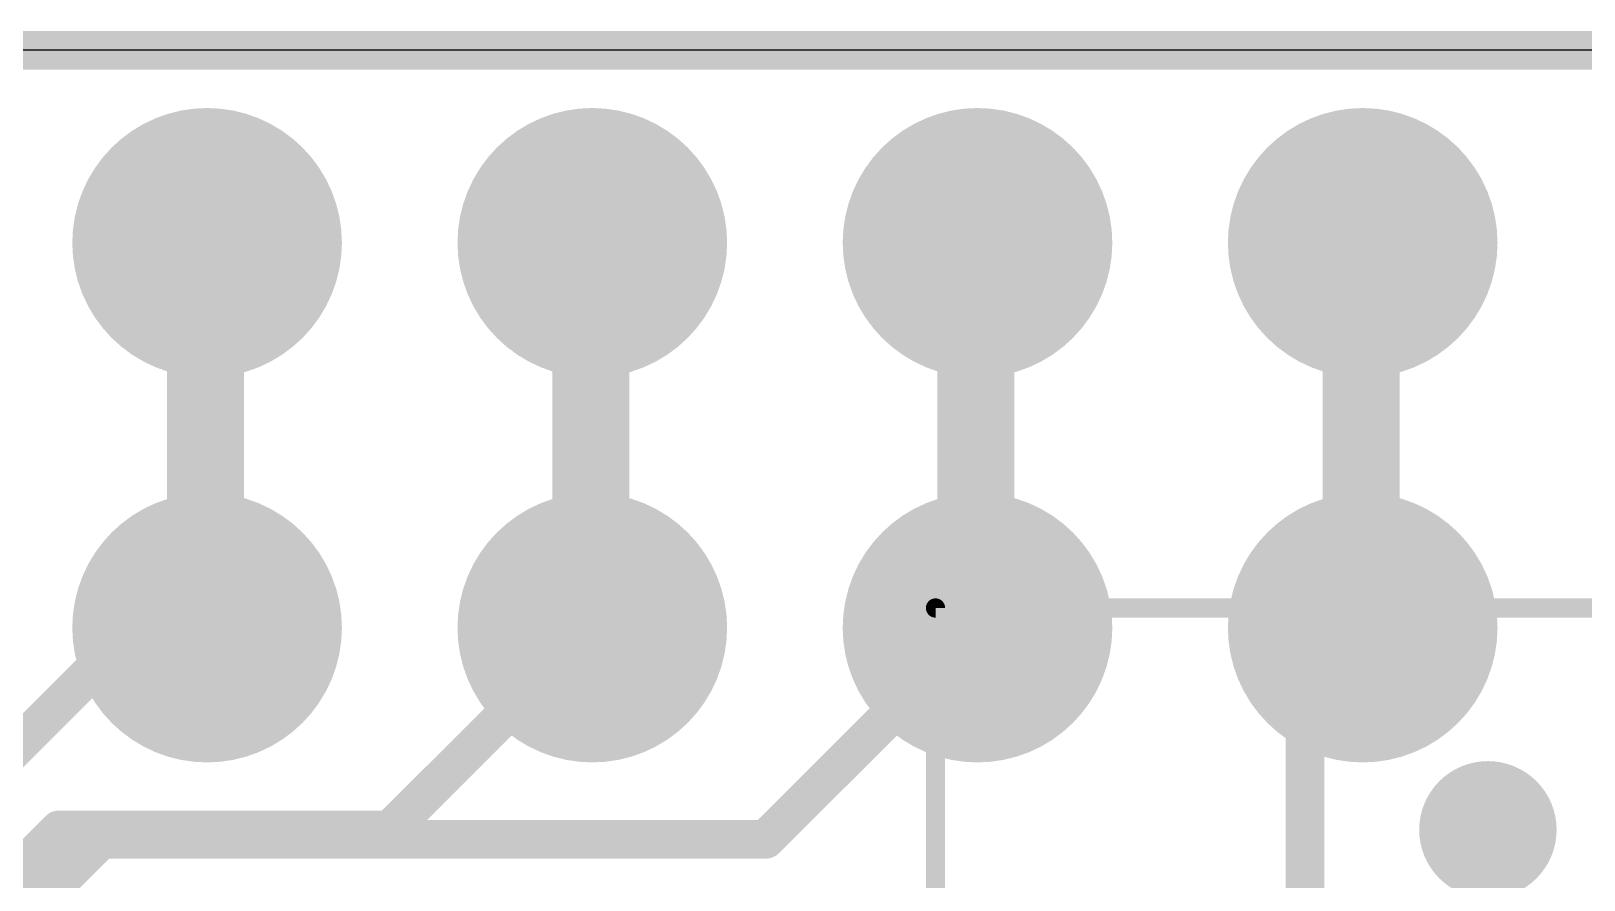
# Model space of a CAD drawing. Extents: x -0.1 to 50.9, y -0.1 to 23.
# Drawn here: x 28.05 to 38.29, y 17.39 to 22.99 of the extents above; entities that cross this region are included whole.
import ezdxf

# ---------------------------------------------------------------- set-up
doc = ezdxf.new("R2010")
doc.units = 0
for name, color, linetype in [('1', 12, 'CONTINUOUS'), ('16', 5, 'CONTINUOUS'), ('17', 110, 'CONTINUOUS'), ('18', 110, 'CONTINUOUS'), ('20', 53, 'CONTINUOUS'), ('200', 40, 'CONTINUOUS'), ('21', 40, 'CONTINUOUS')]:
    doc.layers.add(name, color=color, linetype=linetype)

# ---------------------------------------------------------------- blocks, each defined once
blk = doc.blocks.new('ROUNDP')
at = {"const_width": 0.5}
blk.add_lwpolyline([(0, -0.25, 1), (0, 0.25, 1), (0, -0.25)], format="xyb", dxfattribs=at)
blk = doc.blocks.new('RECT')
blk.add_solid([(-0.5, -0.5), (0.5, -0.5), (-0.5, 0.5), (0.5, 0.5)])
blk = doc.blocks.new('ROUNDV')
at = {"const_width": 0.5}
blk.add_lwpolyline([(0, -0.25, 1), (0, 0.25, 1), (0, -0.25)], format="xyb", dxfattribs=at)

msp = doc.modelspace()

# ---------------------------------------------------------------- linework, layer by layer
at = {"layer": '1', "const_width": 0.254}
for points in [[(50.8, 22.86), (0, 22.86)], [(26.8724, 17.1831), (28.7393, 19.05)], [(28.7393, 19.05), (29.21, 19.05)], [(31.75, 19.05), (30.4165, 17.7165)], [(28.2345, 17.7165), (27.1677, 16.6497)], [(30.4165, 17.7165), (28.2345, 17.7165)]]:
    msp.add_lwpolyline(points, dxfattribs=at)
at = {"layer": '1', "const_width": 0.127}
for points in [[(28.7393, 19.1135, 1), (28.7393, 18.9865)], [(28.7842, 19.0051, 1), (28.6944, 19.0949)], [(29.21, 18.9865, 1), (29.21, 19.1135)], [(31.7949, 19.0051, 1), (31.7051, 19.0949)], [(28.2345, 17.78, 1), (28.2345, 17.653)], [(28.2794, 17.6716, 1), (28.1896, 17.7614)], [(30.3716, 17.7614, 1), (30.4614, 17.6716)], [(30.4165, 17.653, 1), (30.4165, 17.78)]]:
    msp.add_lwpolyline(points, format="xyb", dxfattribs=at)
at = {"layer": '16', "const_width": 0.254}
for points in [[(50.8, 22.86), (0, 22.86)], [(29.21, 21.59), (29.21, 19.05)], [(31.75, 21.59), (31.75, 19.05)], [(34.29, 21.59), (34.29, 19.05)], [(36.83, 21.59), (36.83, 19.05)], [(34.29, 19.05), (32.893, 17.653)], [(36.83, 19.05), (36.449, 18.669)], [(36.449, 18.669), (36.449, 16.383)], [(28.5115, 17.653), (27.3685, 16.51)], [(32.893, 17.653), (28.5115, 17.653)]]:
    msp.add_lwpolyline(points, dxfattribs=at)
at = {"layer": '16', "const_width": 0.127}
for points in [[(29.2735, 21.59, 1), (29.1465, 21.59)], [(31.8135, 21.59, 1), (31.6865, 21.59)], [(34.3535, 21.59, 1), (34.2265, 21.59)], [(36.8935, 21.59, 1), (36.7665, 21.59)], [(34.3349, 19.0051, 1), (34.2451, 19.0949)], [(36.8749, 19.0051, 1), (36.7851, 19.0949)], [(29.1465, 19.05, 1), (29.2735, 19.05)], [(31.6865, 19.05, 1), (31.8135, 19.05)], [(34.2265, 19.05, 1), (34.3535, 19.05)], [(36.7665, 19.05, 1), (36.8935, 19.05)], [(36.5125, 18.669, 1), (36.3855, 18.669)], [(36.4041, 18.7139, 1), (36.4939, 18.6241)], [(28.5115, 17.7165, 1), (28.5115, 17.5895)], [(28.5564, 17.6081, 1), (28.4666, 17.6979)], [(32.8481, 17.6979, 1), (32.9379, 17.6081)], [(32.893, 17.5895, 1), (32.893, 17.7165)]]:
    msp.add_lwpolyline(points, format="xyb", dxfattribs=at)
at = {"layer": '20'}
msp.add_line((48.26, 22.86), (2.54, 22.86), dxfattribs=at)
at = {"layer": '21', "const_width": 0.0635}
for points in [[(34.0448, 19.18, 1), (33.9812, 19.18)], [(34.013, 19.2117, 1), (34.013, 19.1483)]]:
    msp.add_lwpolyline(points, format="xyb", dxfattribs=at)
at = {"layer": '21', "const_width": 0.127}
for points in [[(34.013, 3.68), (34.013, 19.18)], [(34.013, 19.18), (50.513, 19.18)]]:
    msp.add_lwpolyline(points, dxfattribs=at)

# ---------------------------------------------------------------- block references
at = {"layer": '17', "xscale": 1.778, "yscale": 1.778}
for p in [(29.21, 21.59), (29.21, 21.59), (31.75, 21.59), (31.75, 21.59), (34.29, 21.59), (34.29, 21.59), (36.83, 21.59), (36.83, 21.59)]:
    msp.add_blockref('ROUNDP', p, dxfattribs=at)
at = {"layer": '17', "xscale": 1.778, "yscale": 1.778, "rotation": 90}
for p in [(29.21, 19.05), (29.21, 19.05), (31.75, 19.05), (31.75, 19.05), (34.29, 19.05), (34.29, 19.05), (36.83, 19.05), (36.83, 19.05)]:
    msp.add_blockref('ROUNDP', p, dxfattribs=at)
at = {"layer": '18', "xscale": 0.9064, "yscale": 0.9064}
msp.add_blockref('ROUNDV', (37.6555, 17.7165), dxfattribs=at)
msp.add_blockref('ROUNDV', (37.6555, 17.7165), dxfattribs=at)
at = {"layer": '200'}
for p, xscale, yscale in [((29.1998, 21.8017), 0.254, 0.0211), ((29.1986, 21.8228), 0.1702, 0.0211), ((31.7398, 21.8017), 0.254, 0.0211), ((31.7398, 21.8228), 0.1676, 0.0211), ((34.2798, 21.8017), 0.254, 0.0211), ((34.2798, 21.8228), 0.1676, 0.0211), ((36.8198, 21.8017), 0.254, 0.0211), ((36.8198, 21.8228), 0.1676, 0.0211), ((29.1998, 21.7382), 0.4216, 0.0211), ((29.1998, 21.717), 0.4216, 0.0213), ((29.1998, 21.7593), 0.381, 0.0211), ((29.1998, 21.7805), 0.3404, 0.0213), ((31.7398, 21.7382), 0.4216, 0.0211), ((31.7398, 21.717), 0.4216, 0.0213), ((31.7398, 21.7593), 0.381, 0.0211), ((31.7398, 21.7805), 0.3404, 0.0213), ((34.2798, 21.7382), 0.4216, 0.0211), ((34.2798, 21.717), 0.4216, 0.0213), ((34.2798, 21.7593), 0.381, 0.0211), ((34.2798, 21.7805), 0.3404, 0.0213), ((36.8198, 21.7382), 0.4216, 0.0211), ((36.8198, 21.717), 0.4216, 0.0213), ((36.8198, 21.7593), 0.381, 0.0211), ((36.8198, 21.7805), 0.3404, 0.0213), ((29.1998, 21.6535), 0.508, 0.0213), ((29.1998, 21.6323), 0.508, 0.0211), ((29.1998, 21.6112), 0.508, 0.0211), ((29.1998, 21.6958), 0.4674, 0.0211), ((29.1998, 21.6747), 0.4674, 0.0211), ((31.7398, 21.6535), 0.508, 0.0213), ((31.7398, 21.6323), 0.508, 0.0211), ((31.7398, 21.6112), 0.508, 0.0211), ((31.7398, 21.6958), 0.4674, 0.0211), ((31.7398, 21.6747), 0.4674, 0.0211), ((34.2798, 21.6535), 0.508, 0.0213), ((34.2798, 21.6323), 0.508, 0.0211), ((34.2798, 21.6112), 0.508, 0.0211), ((34.2798, 21.6958), 0.4674, 0.0211), ((34.2798, 21.6747), 0.4674, 0.0211), ((36.8198, 21.6535), 0.508, 0.0213), ((36.8198, 21.6323), 0.508, 0.0211), ((36.8198, 21.6112), 0.508, 0.0211), ((36.8186, 21.6958), 0.4648, 0.0211), ((36.8186, 21.6747), 0.4648, 0.0211), ((29.1998, 21.59), 0.508, 0.0213), ((29.1998, 21.5688), 0.508, 0.0211), ((29.1998, 21.5477), 0.508, 0.0211), ((29.1998, 21.5265), 0.508, 0.0213), ((29.1998, 21.5053), 0.508, 0.0211), ((31.7398, 21.59), 0.508, 0.0213), ((31.7398, 21.5688), 0.508, 0.0211), ((31.7398, 21.5477), 0.508, 0.0211), ((31.7398, 21.5265), 0.508, 0.0213), ((31.7398, 21.5053), 0.508, 0.0211), ((34.2798, 21.59), 0.508, 0.0213), ((34.2798, 21.5688), 0.508, 0.0211), ((34.2798, 21.5477), 0.508, 0.0211), ((34.2798, 21.5265), 0.508, 0.0213), ((34.2798, 21.5053), 0.508, 0.0211), ((36.8198, 21.59), 0.508, 0.0213), ((36.8198, 21.5688), 0.508, 0.0211), ((36.8198, 21.5477), 0.508, 0.0211), ((36.8198, 21.5265), 0.508, 0.0213), ((36.8198, 21.5053), 0.508, 0.0211), ((29.1998, 21.4842), 0.508, 0.0211), ((29.1998, 21.463), 0.508, 0.0213), ((29.1998, 21.4418), 0.508, 0.0211), ((29.1998, 21.4207), 0.508, 0.0211), ((29.1998, 21.3995), 0.508, 0.0213), ((31.7398, 21.4842), 0.508, 0.0211), ((31.7398, 21.463), 0.508, 0.0213), ((31.7398, 21.4418), 0.508, 0.0211), ((31.7398, 21.4207), 0.508, 0.0211), ((31.7398, 21.3995), 0.508, 0.0213), ((34.2798, 21.4842), 0.508, 0.0211), ((34.2798, 21.463), 0.508, 0.0213), ((34.2798, 21.4418), 0.508, 0.0211), ((34.2798, 21.4207), 0.508, 0.0211), ((34.2798, 21.3995), 0.508, 0.0213), ((36.8198, 21.4842), 0.508, 0.0211), ((36.8198, 21.463), 0.508, 0.0213), ((36.8198, 21.4418), 0.508, 0.0211), ((36.8198, 21.4207), 0.508, 0.0211), ((36.8198, 21.3995), 0.508, 0.0213), ((29.1998, 21.3783), 0.508, 0.0211), ((29.1998, 21.3572), 0.508, 0.0211), ((29.1998, 21.336), 0.508, 0.0213), ((29.1998, 21.3148), 0.508, 0.0211), ((29.1998, 21.2937), 0.508, 0.0211), ((31.7398, 21.3783), 0.508, 0.0211), ((31.7398, 21.3572), 0.508, 0.0211), ((31.7398, 21.336), 0.508, 0.0213), ((31.7398, 21.3148), 0.508, 0.0211), ((31.7398, 21.2937), 0.508, 0.0211), ((34.2798, 21.3783), 0.508, 0.0211), ((34.2798, 21.3572), 0.508, 0.0211), ((34.2798, 21.336), 0.508, 0.0213), ((34.2798, 21.3148), 0.508, 0.0211), ((34.2798, 21.2937), 0.508, 0.0211), ((36.8198, 21.3783), 0.508, 0.0211), ((36.8198, 21.3572), 0.508, 0.0211), ((36.8198, 21.336), 0.508, 0.0213), ((36.8198, 21.3148), 0.508, 0.0211), ((36.8198, 21.2937), 0.508, 0.0211), ((29.1998, 21.2725), 0.508, 0.0213), ((29.1998, 21.2513), 0.508, 0.0211), ((29.1998, 21.2302), 0.508, 0.0211), ((29.1998, 21.209), 0.508, 0.0213), ((29.1998, 21.1878), 0.508, 0.0211), ((31.7398, 21.2725), 0.508, 0.0213), ((31.7398, 21.2513), 0.508, 0.0211), ((31.7398, 21.2302), 0.508, 0.0211), ((31.7398, 21.209), 0.508, 0.0213), ((31.7398, 21.1878), 0.508, 0.0211), ((34.2798, 21.2725), 0.508, 0.0213), ((34.2798, 21.2513), 0.508, 0.0211), ((34.2798, 21.2302), 0.508, 0.0211), ((34.2798, 21.209), 0.508, 0.0213), ((34.2798, 21.1878), 0.508, 0.0211), ((36.8198, 21.2725), 0.508, 0.0213), ((36.8198, 21.2513), 0.508, 0.0211), ((36.8198, 21.2302), 0.508, 0.0211), ((36.8198, 21.209), 0.508, 0.0213), ((36.8198, 21.1878), 0.508, 0.0211), ((29.1998, 21.1667), 0.508, 0.0211), ((29.1998, 21.1455), 0.508, 0.0213), ((29.1998, 21.1243), 0.508, 0.0211), ((29.1998, 21.1032), 0.508, 0.0211), ((31.7398, 21.1667), 0.508, 0.0211), ((31.7398, 21.1455), 0.508, 0.0213), ((31.7398, 21.1243), 0.508, 0.0211), ((31.7398, 21.1032), 0.508, 0.0211), ((34.2798, 21.1667), 0.508, 0.0211), ((34.2798, 21.1455), 0.508, 0.0213), ((34.2798, 21.1243), 0.508, 0.0211), ((34.2798, 21.1032), 0.508, 0.0211), ((36.8198, 21.1667), 0.508, 0.0211), ((36.8198, 21.1455), 0.508, 0.0213), ((36.8198, 21.1243), 0.508, 0.0211), ((36.8198, 21.1032), 0.508, 0.0211), ((29.1998, 21.082), 0.508, 0.0213), ((29.1998, 21.0608), 0.508, 0.0211), ((29.1998, 21.0397), 0.508, 0.0211), ((29.1998, 21.0185), 0.508, 0.0213), ((29.1998, 20.9973), 0.508, 0.0211), ((31.7398, 21.082), 0.508, 0.0213), ((31.7398, 21.0608), 0.508, 0.0211), ((31.7398, 21.0397), 0.508, 0.0211), ((31.7398, 21.0185), 0.508, 0.0213), ((31.7398, 20.9973), 0.508, 0.0211), ((34.2798, 21.082), 0.508, 0.0213), ((34.2798, 21.0608), 0.508, 0.0211), ((34.2798, 21.0397), 0.508, 0.0211), ((34.2798, 21.0185), 0.508, 0.0213), ((34.2798, 20.9973), 0.508, 0.0211), ((36.8198, 21.082), 0.508, 0.0213), ((36.8198, 21.0608), 0.508, 0.0211), ((36.8198, 21.0397), 0.508, 0.0211), ((36.8198, 21.0185), 0.508, 0.0213), ((36.8198, 20.9973), 0.508, 0.0211), ((29.1998, 20.9762), 0.508, 0.0211), ((29.1998, 20.955), 0.508, 0.0213), ((29.1998, 20.9338), 0.508, 0.0211), ((29.1998, 20.9127), 0.508, 0.0211), ((29.1998, 20.8915), 0.508, 0.0213), ((31.7398, 20.9762), 0.508, 0.0211), ((31.7398, 20.955), 0.508, 0.0213), ((31.7398, 20.9338), 0.508, 0.0211), ((31.7398, 20.9127), 0.508, 0.0211), ((31.7398, 20.8915), 0.508, 0.0213), ((34.2798, 20.9762), 0.508, 0.0211), ((34.2798, 20.955), 0.508, 0.0213), ((34.2798, 20.9338), 0.508, 0.0211), ((34.2798, 20.9127), 0.508, 0.0211), ((34.2798, 20.8915), 0.508, 0.0213), ((36.8198, 20.9762), 0.508, 0.0211), ((36.8198, 20.955), 0.508, 0.0213), ((36.8198, 20.9338), 0.508, 0.0211), ((36.8198, 20.9127), 0.508, 0.0211), ((36.8198, 20.8915), 0.508, 0.0213), ((29.1998, 20.8703), 0.508, 0.0211), ((29.1998, 20.8492), 0.508, 0.0211), ((29.1998, 20.828), 0.508, 0.0213), ((29.1998, 20.8068), 0.508, 0.0211), ((29.1998, 20.7857), 0.508, 0.0211), ((31.7398, 20.8703), 0.508, 0.0211), ((31.7398, 20.8492), 0.508, 0.0211), ((31.7398, 20.828), 0.508, 0.0213), ((31.7398, 20.8068), 0.508, 0.0211), ((31.7398, 20.7857), 0.508, 0.0211), ((34.2798, 20.8703), 0.508, 0.0211), ((34.2798, 20.8492), 0.508, 0.0211), ((34.2798, 20.828), 0.508, 0.0213), ((34.2798, 20.8068), 0.508, 0.0211), ((34.2798, 20.7857), 0.508, 0.0211), ((36.8198, 20.8703), 0.508, 0.0211), ((36.8198, 20.8492), 0.508, 0.0211), ((36.8198, 20.828), 0.508, 0.0213), ((36.8198, 20.8068), 0.508, 0.0211), ((36.8198, 20.7857), 0.508, 0.0211), ((29.1998, 20.7645), 0.508, 0.0213), ((29.1998, 20.7433), 0.508, 0.0211), ((29.1998, 20.7222), 0.508, 0.0211), ((29.1998, 20.701), 0.508, 0.0213), ((29.1998, 20.6798), 0.508, 0.0211), ((31.7398, 20.7645), 0.508, 0.0213), ((31.7398, 20.7433), 0.508, 0.0211), ((31.7398, 20.7222), 0.508, 0.0211), ((31.7398, 20.701), 0.508, 0.0213), ((31.7398, 20.6798), 0.508, 0.0211), ((34.2798, 20.7645), 0.508, 0.0213), ((34.2798, 20.7433), 0.508, 0.0211), ((34.2798, 20.7222), 0.508, 0.0211), ((34.2798, 20.701), 0.508, 0.0213), ((34.2798, 20.6798), 0.508, 0.0211), ((36.8198, 20.7645), 0.508, 0.0213), ((36.8198, 20.7433), 0.508, 0.0211), ((36.8198, 20.7222), 0.508, 0.0211), ((36.8198, 20.701), 0.508, 0.0213), ((36.8198, 20.6798), 0.508, 0.0211), ((29.1998, 20.6587), 0.508, 0.0211), ((29.1998, 20.6375), 0.508, 0.0213), ((29.1998, 20.6163), 0.508, 0.0211), ((29.1998, 20.5952), 0.508, 0.0211), ((29.1998, 20.574), 0.508, 0.0213), ((31.7398, 20.6587), 0.508, 0.0211), ((31.7398, 20.6375), 0.508, 0.0213), ((31.7398, 20.6163), 0.508, 0.0211), ((31.7398, 20.5952), 0.508, 0.0211), ((31.7398, 20.574), 0.508, 0.0213), ((34.2798, 20.6587), 0.508, 0.0211), ((34.2798, 20.6375), 0.508, 0.0213), ((34.2798, 20.6163), 0.508, 0.0211), ((34.2798, 20.5952), 0.508, 0.0211), ((34.2798, 20.574), 0.508, 0.0213), ((36.8198, 20.6587), 0.508, 0.0211), ((36.8198, 20.6375), 0.508, 0.0213), ((36.8198, 20.6163), 0.508, 0.0211), ((36.8198, 20.5952), 0.508, 0.0211), ((36.8198, 20.574), 0.508, 0.0213), ((29.1998, 20.5528), 0.508, 0.0211), ((29.1998, 20.5317), 0.508, 0.0211), ((29.1998, 20.5105), 0.508, 0.0213), ((29.1998, 20.4893), 0.508, 0.0211), ((31.7398, 20.5528), 0.508, 0.0211), ((31.7398, 20.5317), 0.508, 0.0211), ((31.7398, 20.5105), 0.508, 0.0213), ((31.7398, 20.4893), 0.508, 0.0211), ((34.2798, 20.5528), 0.508, 0.0211), ((34.2798, 20.5317), 0.508, 0.0211), ((34.2798, 20.5105), 0.508, 0.0213), ((34.2798, 20.4893), 0.508, 0.0211), ((36.8198, 20.5528), 0.508, 0.0211), ((36.8198, 20.5317), 0.508, 0.0211), ((36.8198, 20.5105), 0.508, 0.0213), ((36.8198, 20.4893), 0.508, 0.0211), ((29.1998, 20.4682), 0.508, 0.0211), ((29.1998, 20.447), 0.508, 0.0213), ((29.1998, 20.4258), 0.508, 0.0211), ((29.1998, 20.4047), 0.508, 0.0211), ((29.1998, 20.3835), 0.508, 0.0213), ((31.7398, 20.4682), 0.508, 0.0211), ((31.7398, 20.447), 0.508, 0.0213), ((31.7398, 20.4258), 0.508, 0.0211), ((31.7398, 20.4047), 0.508, 0.0211), ((31.7398, 20.3835), 0.508, 0.0213), ((34.2798, 20.4682), 0.508, 0.0211), ((34.2798, 20.447), 0.508, 0.0213), ((34.2798, 20.4258), 0.508, 0.0211), ((34.2798, 20.4047), 0.508, 0.0211), ((34.2798, 20.3835), 0.508, 0.0213), ((36.8198, 20.4682), 0.508, 0.0211), ((36.8198, 20.447), 0.508, 0.0213), ((36.8198, 20.4258), 0.508, 0.0211), ((36.8198, 20.4047), 0.508, 0.0211), ((36.8198, 20.3835), 0.508, 0.0213), ((29.1998, 20.3623), 0.508, 0.0211), ((29.1998, 20.3412), 0.508, 0.0211), ((29.1998, 20.32), 0.508, 0.0213), ((29.1998, 20.2988), 0.508, 0.0211), ((29.1998, 20.2777), 0.508, 0.0211), ((31.7398, 20.3623), 0.508, 0.0211), ((31.7398, 20.3412), 0.508, 0.0211), ((31.7398, 20.32), 0.508, 0.0213), ((31.7398, 20.2988), 0.508, 0.0211), ((31.7398, 20.2777), 0.508, 0.0211), ((34.2798, 20.3623), 0.508, 0.0211), ((34.2798, 20.3412), 0.508, 0.0211), ((34.2798, 20.32), 0.508, 0.0213), ((34.2798, 20.2988), 0.508, 0.0211), ((34.2798, 20.2777), 0.508, 0.0211), ((36.8198, 20.3623), 0.508, 0.0211), ((36.8198, 20.3412), 0.508, 0.0211), ((36.8198, 20.32), 0.508, 0.0213), ((36.8198, 20.2988), 0.508, 0.0211), ((36.8198, 20.2777), 0.508, 0.0211), ((29.1998, 20.2565), 0.508, 0.0213), ((29.1998, 20.2353), 0.508, 0.0211), ((29.1998, 20.2142), 0.508, 0.0211), ((29.1998, 20.193), 0.508, 0.0213), ((29.1998, 20.1718), 0.508, 0.0211), ((31.7398, 20.2565), 0.508, 0.0213), ((31.7398, 20.2353), 0.508, 0.0211), ((31.7398, 20.2142), 0.508, 0.0211), ((31.7398, 20.193), 0.508, 0.0213), ((31.7398, 20.1718), 0.508, 0.0211), ((34.2798, 20.2565), 0.508, 0.0213), ((34.2798, 20.2353), 0.508, 0.0211), ((34.2798, 20.2142), 0.508, 0.0211), ((34.2798, 20.193), 0.508, 0.0213), ((34.2798, 20.1718), 0.508, 0.0211), ((36.8198, 20.2565), 0.508, 0.0213), ((36.8198, 20.2353), 0.508, 0.0211), ((36.8198, 20.2142), 0.508, 0.0211), ((36.8198, 20.193), 0.508, 0.0213), ((36.8198, 20.1718), 0.508, 0.0211), ((29.1998, 20.1507), 0.508, 0.0211), ((29.1998, 20.1295), 0.508, 0.0213), ((29.1998, 20.1083), 0.508, 0.0211), ((29.1998, 20.0872), 0.508, 0.0211), ((29.1998, 20.066), 0.508, 0.0213), ((31.7398, 20.1507), 0.508, 0.0211), ((31.7398, 20.1295), 0.508, 0.0213), ((31.7398, 20.1083), 0.508, 0.0211), ((31.7398, 20.0872), 0.508, 0.0211), ((31.7398, 20.066), 0.508, 0.0213), ((34.2798, 20.1507), 0.508, 0.0211), ((34.2798, 20.1295), 0.508, 0.0213), ((34.2798, 20.1083), 0.508, 0.0211), ((34.2798, 20.0872), 0.508, 0.0211), ((34.2798, 20.066), 0.508, 0.0213), ((36.8198, 20.1507), 0.508, 0.0211), ((36.8198, 20.1295), 0.508, 0.0213), ((36.8198, 20.1083), 0.508, 0.0211), ((36.8198, 20.0872), 0.508, 0.0211), ((36.8198, 20.066), 0.508, 0.0213), ((29.1998, 20.0448), 0.508, 0.0211), ((29.1998, 20.0237), 0.508, 0.0211), ((29.1998, 20.0025), 0.508, 0.0213), ((29.1998, 19.9813), 0.508, 0.0211), ((29.1998, 19.9602), 0.508, 0.0211), ((31.7398, 20.0448), 0.508, 0.0211), ((31.7398, 20.0237), 0.508, 0.0211), ((31.7398, 20.0025), 0.508, 0.0213), ((31.7398, 19.9813), 0.508, 0.0211), ((31.7398, 19.9602), 0.508, 0.0211), ((34.2798, 20.0448), 0.508, 0.0211), ((34.2798, 20.0237), 0.508, 0.0211), ((34.2798, 20.0025), 0.508, 0.0213), ((34.2798, 19.9813), 0.508, 0.0211), ((34.2798, 19.9602), 0.508, 0.0211), ((36.8198, 20.0448), 0.508, 0.0211), ((36.8198, 20.0237), 0.508, 0.0211), ((36.8198, 20.0025), 0.508, 0.0213), ((36.8198, 19.9813), 0.508, 0.0211), ((36.8198, 19.9602), 0.508, 0.0211), ((29.1998, 19.939), 0.508, 0.0213), ((29.1998, 19.9178), 0.508, 0.0211), ((29.1998, 19.8967), 0.508, 0.0211), ((29.1998, 19.8755), 0.508, 0.0213), ((29.1998, 19.8543), 0.508, 0.0211), ((31.7398, 19.939), 0.508, 0.0213), ((31.7398, 19.9178), 0.508, 0.0211), ((31.7398, 19.8967), 0.508, 0.0211), ((31.7398, 19.8755), 0.508, 0.0213), ((31.7398, 19.8543), 0.508, 0.0211), ((34.2798, 19.939), 0.508, 0.0213), ((34.2798, 19.9178), 0.508, 0.0211), ((34.2798, 19.8967), 0.508, 0.0211), ((34.2798, 19.8755), 0.508, 0.0213), ((34.2798, 19.8543), 0.508, 0.0211), ((36.8198, 19.939), 0.508, 0.0213), ((36.8198, 19.9178), 0.508, 0.0211), ((36.8198, 19.8967), 0.508, 0.0211), ((36.8198, 19.8755), 0.508, 0.0213), ((36.8198, 19.8543), 0.508, 0.0211), ((29.1998, 19.8332), 0.508, 0.0211), ((29.1998, 19.812), 0.508, 0.0213), ((29.1998, 19.7908), 0.508, 0.0211), ((29.1998, 19.7697), 0.508, 0.0211), ((31.7398, 19.8332), 0.508, 0.0211), ((31.7398, 19.812), 0.508, 0.0213), ((31.7398, 19.7908), 0.508, 0.0211), ((31.7398, 19.7697), 0.508, 0.0211), ((34.2798, 19.8332), 0.508, 0.0211), ((34.2798, 19.812), 0.508, 0.0213), ((34.2798, 19.7908), 0.508, 0.0211), ((34.2798, 19.7697), 0.508, 0.0211), ((36.8198, 19.8332), 0.508, 0.0211), ((36.8198, 19.812), 0.508, 0.0213), ((36.8198, 19.7908), 0.508, 0.0211), ((36.8198, 19.7697), 0.508, 0.0211), ((29.1998, 19.7485), 0.508, 0.0213), ((29.1998, 19.7273), 0.508, 0.0211), ((29.1998, 19.7062), 0.508, 0.0211), ((29.1998, 19.685), 0.508, 0.0213), ((29.1998, 19.6638), 0.508, 0.0211), ((31.7398, 19.7485), 0.508, 0.0213), ((31.7398, 19.7273), 0.508, 0.0211), ((31.7398, 19.7062), 0.508, 0.0211), ((31.7398, 19.685), 0.508, 0.0213), ((31.7398, 19.6638), 0.508, 0.0211), ((34.2798, 19.7485), 0.508, 0.0213), ((34.2798, 19.7273), 0.508, 0.0211), ((34.2798, 19.7062), 0.508, 0.0211), ((34.2798, 19.685), 0.508, 0.0213), ((34.2798, 19.6638), 0.508, 0.0211), ((36.8198, 19.7485), 0.508, 0.0213), ((36.8198, 19.7273), 0.508, 0.0211), ((36.8198, 19.7062), 0.508, 0.0211), ((36.8198, 19.685), 0.508, 0.0213), ((36.8198, 19.6638), 0.508, 0.0211), ((29.1998, 19.6427), 0.508, 0.0211), ((29.1998, 19.6215), 0.508, 0.0213), ((29.1998, 19.6003), 0.508, 0.0211), ((29.1998, 19.5792), 0.508, 0.0211), ((29.1998, 19.558), 0.508, 0.0213), ((31.7398, 19.6427), 0.508, 0.0211), ((31.7398, 19.6215), 0.508, 0.0213), ((31.7398, 19.6003), 0.508, 0.0211), ((31.7398, 19.5792), 0.508, 0.0211), ((31.7398, 19.558), 0.508, 0.0213), ((34.2798, 19.6427), 0.508, 0.0211), ((34.2798, 19.6215), 0.508, 0.0213), ((34.2798, 19.6003), 0.508, 0.0211), ((34.2798, 19.5792), 0.508, 0.0211), ((34.2798, 19.558), 0.508, 0.0213), ((36.8198, 19.6427), 0.508, 0.0211), ((36.8198, 19.6215), 0.508, 0.0213), ((36.8198, 19.6003), 0.508, 0.0211), ((36.8198, 19.5792), 0.508, 0.0211), ((36.8198, 19.558), 0.508, 0.0213), ((29.1998, 19.5368), 0.508, 0.0211), ((29.1998, 19.5157), 0.508, 0.0211), ((29.1998, 19.4945), 0.508, 0.0213), ((29.1998, 19.4733), 0.508, 0.0211), ((29.1998, 19.4522), 0.508, 0.0211), ((31.7398, 19.5368), 0.508, 0.0211), ((31.7398, 19.5157), 0.508, 0.0211), ((31.7398, 19.4945), 0.508, 0.0213), ((31.7398, 19.4733), 0.508, 0.0211), ((31.7398, 19.4522), 0.508, 0.0211), ((34.2798, 19.5368), 0.508, 0.0211), ((34.2798, 19.5157), 0.508, 0.0211), ((34.2798, 19.4945), 0.508, 0.0213), ((34.2798, 19.4733), 0.508, 0.0211), ((34.2798, 19.4522), 0.508, 0.0211), ((36.8198, 19.5368), 0.508, 0.0211), ((36.8198, 19.5157), 0.508, 0.0211), ((36.8198, 19.4945), 0.508, 0.0213), ((36.8198, 19.4733), 0.508, 0.0211), ((36.8198, 19.4522), 0.508, 0.0211), ((29.1998, 19.431), 0.508, 0.0213), ((29.1998, 19.4098), 0.508, 0.0211), ((29.1998, 19.3887), 0.508, 0.0211), ((29.1998, 19.3675), 0.508, 0.0213), ((29.1998, 19.3463), 0.508, 0.0211), ((31.7398, 19.431), 0.508, 0.0213), ((31.7398, 19.4098), 0.508, 0.0211), ((31.7398, 19.3887), 0.508, 0.0211), ((31.7398, 19.3675), 0.508, 0.0213), ((31.7398, 19.3463), 0.508, 0.0211), ((34.2798, 19.431), 0.508, 0.0213), ((34.2798, 19.4098), 0.508, 0.0211), ((34.2798, 19.3887), 0.508, 0.0211), ((34.2798, 19.3675), 0.508, 0.0213), ((34.2798, 19.3463), 0.508, 0.0211), ((36.8198, 19.431), 0.508, 0.0213), ((36.8198, 19.4098), 0.508, 0.0211), ((36.8198, 19.3887), 0.508, 0.0211), ((36.8198, 19.3675), 0.508, 0.0213), ((36.8198, 19.3463), 0.508, 0.0211), ((29.1998, 19.3252), 0.508, 0.0211), ((29.1998, 19.304), 0.508, 0.0213), ((29.1998, 19.2828), 0.508, 0.0211), ((29.1998, 19.2617), 0.508, 0.0211), ((29.1998, 19.2405), 0.508, 0.0213), ((31.7398, 19.3252), 0.508, 0.0211), ((31.7398, 19.304), 0.508, 0.0213), ((31.7398, 19.2828), 0.508, 0.0211), ((31.7398, 19.2617), 0.508, 0.0211), ((31.7398, 19.2405), 0.508, 0.0213), ((34.2798, 19.3252), 0.508, 0.0211), ((34.2798, 19.304), 0.508, 0.0213), ((34.2798, 19.2828), 0.508, 0.0211), ((34.2798, 19.2617), 0.508, 0.0211), ((34.2798, 19.2405), 0.508, 0.0213), ((36.8198, 19.3252), 0.508, 0.0211), ((36.8198, 19.304), 0.508, 0.0213), ((36.8198, 19.2828), 0.508, 0.0211), ((36.8198, 19.2617), 0.508, 0.0211), ((36.8198, 19.2405), 0.508, 0.0213), ((29.1998, 19.2193), 0.508, 0.0211), ((29.1998, 19.1982), 0.508, 0.0211), ((29.1998, 19.177), 0.508, 0.0213), ((29.1998, 19.1558), 0.508, 0.0211), ((31.7398, 19.2193), 0.508, 0.0211), ((31.7398, 19.1982), 0.508, 0.0211), ((31.7398, 19.177), 0.508, 0.0213), ((31.7398, 19.1558), 0.508, 0.0211), ((34.2798, 19.2193), 0.508, 0.0211), ((34.2798, 19.1982), 0.508, 0.0211), ((34.2798, 19.177), 0.508, 0.0213), ((34.2798, 19.1558), 0.508, 0.0211), ((36.8198, 19.2193), 0.508, 0.0211), ((36.8198, 19.1982), 0.508, 0.0211), ((36.8198, 19.177), 0.508, 0.0213), ((36.8198, 19.1558), 0.508, 0.0211), ((29.1998, 19.1347), 0.508, 0.0211), ((29.1998, 19.1135), 0.508, 0.0213), ((29.1998, 19.0923), 0.508, 0.0211), ((29.1998, 19.0712), 0.508, 0.0211), ((29.1998, 19.05), 0.508, 0.0213), ((31.7398, 19.1347), 0.508, 0.0211), ((31.7398, 19.1135), 0.508, 0.0213), ((31.7398, 19.0923), 0.508, 0.0211), ((31.7398, 19.0712), 0.508, 0.0211), ((31.7398, 19.05), 0.508, 0.0213), ((34.2798, 19.1347), 0.508, 0.0211), ((34.2798, 19.1135), 0.508, 0.0213), ((34.2798, 19.0923), 0.508, 0.0211), ((34.2798, 19.0712), 0.508, 0.0211), ((34.2798, 19.05), 0.508, 0.0213), ((36.8198, 19.1347), 0.508, 0.0211), ((36.8198, 19.1135), 0.508, 0.0213), ((36.8198, 19.0923), 0.508, 0.0211), ((36.8198, 19.0712), 0.508, 0.0211), ((36.8198, 19.05), 0.508, 0.0213), ((29.1998, 19.0288), 0.508, 0.0211), ((29.1998, 19.0077), 0.508, 0.0211), ((29.1998, 18.9865), 0.508, 0.0213), ((29.1998, 18.9653), 0.508, 0.0211), ((29.1998, 18.9442), 0.4674, 0.0211), ((31.7398, 19.0288), 0.508, 0.0211), ((31.7398, 19.0077), 0.508, 0.0211), ((31.7398, 18.9865), 0.508, 0.0213), ((31.7398, 18.9653), 0.508, 0.0211), ((31.7398, 18.9442), 0.4674, 0.0211), ((34.2798, 19.0288), 0.508, 0.0211), ((34.2798, 19.0077), 0.508, 0.0211), ((34.2798, 18.9865), 0.508, 0.0213), ((34.2798, 18.9653), 0.508, 0.0211), ((34.2798, 18.9442), 0.4674, 0.0211), ((36.8198, 19.0288), 0.508, 0.0211), ((36.8198, 19.0077), 0.508, 0.0211), ((36.8198, 18.9865), 0.508, 0.0213), ((36.8198, 18.9653), 0.508, 0.0211), ((36.8186, 18.9442), 0.4648, 0.0211), ((29.1998, 18.923), 0.4674, 0.0213), ((29.1998, 18.9018), 0.4216, 0.0211), ((29.1998, 18.8807), 0.4216, 0.0211), ((29.1998, 18.8595), 0.381, 0.0213), ((29.1998, 18.8383), 0.3404, 0.0211), ((31.7398, 18.923), 0.4674, 0.0213), ((31.7398, 18.9018), 0.4216, 0.0211), ((31.7398, 18.8807), 0.4216, 0.0211), ((31.7398, 18.8595), 0.381, 0.0213), ((31.7398, 18.8383), 0.3404, 0.0211), ((34.2798, 18.923), 0.4674, 0.0213), ((34.2798, 18.9018), 0.4216, 0.0211), ((34.2798, 18.8807), 0.4216, 0.0211), ((34.2798, 18.8595), 0.381, 0.0213), ((34.2798, 18.8383), 0.3404, 0.0211), ((36.8186, 18.923), 0.4648, 0.0213), ((36.8198, 18.9018), 0.4216, 0.0211), ((36.8198, 18.8807), 0.4216, 0.0211), ((36.8198, 18.8595), 0.381, 0.0213), ((36.8198, 18.8383), 0.3404, 0.0211), ((29.1998, 18.8172), 0.254, 0.0211), ((29.1986, 18.796), 0.1702, 0.0213), ((31.7398, 18.8172), 0.254, 0.0211), ((31.7398, 18.796), 0.1676, 0.0213), ((34.2798, 18.8172), 0.254, 0.0211), ((34.2798, 18.796), 0.1676, 0.0213), ((36.8198, 18.8172), 0.254, 0.0211), ((36.8198, 18.796), 0.1676, 0.0213)]:
    msp.add_blockref('RECT', p, dxfattribs=dict(at, xscale=xscale, yscale=yscale))

doc.saveas('drawing.dxf')
